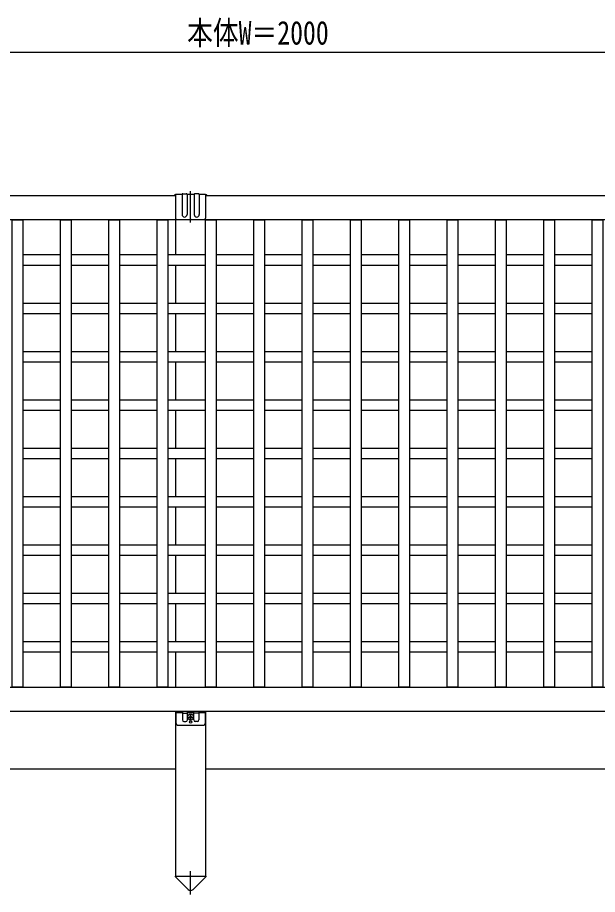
# Model space of a CAD drawing. Units: millimetres, scale not verified. Extents: x -4205 to 4205, y -2970 to 2970.
# Drawn here: x -837 to -27, y -1306 to -82 of the extents above; entities that cross this region are included whole.
import ezdxf
from ezdxf.enums import TextEntityAlignment as Align

# ---------------------------------------------------------------- set-up
doc = ezdxf.new("R2010")
doc.units = ezdxf.units.MM
doc.header["$LTSCALE"] = 16
doc.layers.add('0-4_YKK_A1', color=4, linetype='Continuous')
doc.layers.add('0-5_YKK_D', color=6, linetype='Continuous')
doc.styles.add('ＭＳ ゴシック', font='')
doc.styles.get('ＭＳ ゴシック').set_extended_font_data('MS Gothic')

msp = doc.modelspace()

# ---------------------------------------------------------------- linework, layer by layer
at = {"layer": '0-4_YKK_A1'}
for p, q in [((-607, -329.28), (-616, -329.28)), ((-616, -329.28), (-616, -362.29)), ((-607, -329.28), (-607, -357.29)), ((-606, -328.28), (-601, -328.28)), ((-590, -329.28), (-600, -329.28)), ((-600, -329.28), (-600, -357.29)), ((-595, -368.36), (-595, -324.58)), ((-590, -329.28), (-590, -357.29)), ((-584, -328.28), (-589, -328.28)), ((-574, -329.28), (-583, -329.28)), ((-583, -329.28), (-583, -357.29)), ((-574, -329.28), (-574, -362.29)), ((-1315, -330.78), (-616, -330.78)), ((-574, -330.78), (384, -330.78)), ((530, -364.78), (-1459.5, -364.78)), ((-616, -364.78), (-616, -413.28)), ((-614, -364.29), (-595.71, -364.29)), ((-594.29, -364.29), (-576, -364.29)), ((-829.25, -413.28), (-776.75, -413.28)), ((-761.75, -413.28), (-709.25, -413.28)), ((-694.25, -413.28), (-641.75, -413.28)), ((-626.75, -413.28), (-574.25, -413.28)), ((-559.25, -413.28), (-506.75, -413.28)), ((-491.75, -413.28), (-439.25, -413.28)), ((-424.25, -413.28), (-371.75, -413.28)), ((-356.75, -413.28), (-304.25, -413.28)), ((-289.25, -413.28), (-236.75, -413.28)), ((-221.75, -413.28), (-169.25, -413.28)), ((-154.25, -413.28), (-101.75, -413.28)), ((-86.75, -413.28), (-34.25, -413.28)), ((-776.75, -428.28), (-829.25, -428.28)), ((-709.25, -428.28), (-761.75, -428.28)), ((-641.75, -428.28), (-694.25, -428.28)), ((-574.25, -428.28), (-626.75, -428.28)), ((-616, -428.28), (-616, -480.78)), ((-506.75, -428.28), (-559.25, -428.28)), ((-439.25, -428.28), (-491.75, -428.28)), ((-371.75, -428.28), (-424.25, -428.28)), ((-304.25, -428.28), (-356.75, -428.28)), ((-236.75, -428.28), (-289.25, -428.28)), ((-169.25, -428.28), (-221.75, -428.28)), ((-101.75, -428.28), (-154.25, -428.28)), ((-34.25, -428.28), (-86.75, -428.28)), ((-829.25, -480.78), (-776.75, -480.78)), ((-761.75, -480.78), (-709.25, -480.78)), ((-694.25, -480.78), (-641.75, -480.78)), ((-626.75, -480.78), (-574.25, -480.78)), ((-559.25, -480.78), (-506.75, -480.78)), ((-491.75, -480.78), (-439.25, -480.78)), ((-424.25, -480.78), (-371.75, -480.78)), ((-356.75, -480.78), (-304.25, -480.78)), ((-289.25, -480.78), (-236.75, -480.78)), ((-221.75, -480.78), (-169.25, -480.78)), ((-154.25, -480.78), (-101.75, -480.78)), ((-86.75, -480.78), (-34.25, -480.78)), ((-776.75, -495.78), (-829.25, -495.78)), ((-709.25, -495.78), (-761.75, -495.78)), ((-641.75, -495.78), (-694.25, -495.78)), ((-574.25, -495.78), (-626.75, -495.78)), ((-616, -495.78), (-616, -548.28)), ((-506.75, -495.78), (-559.25, -495.78)), ((-439.25, -495.78), (-491.75, -495.78)), ((-371.75, -495.78), (-424.25, -495.78)), ((-304.25, -495.78), (-356.75, -495.78)), ((-236.75, -495.78), (-289.25, -495.78)), ((-169.25, -495.78), (-221.75, -495.78)), ((-101.75, -495.78), (-154.25, -495.78)), ((-34.25, -495.78), (-86.75, -495.78)), ((-829.25, -548.28), (-776.75, -548.28)), ((-761.75, -548.28), (-709.25, -548.28)), ((-694.25, -548.28), (-641.75, -548.28)), ((-626.75, -548.28), (-574.25, -548.28)), ((-559.25, -548.28), (-506.75, -548.28)), ((-491.75, -548.28), (-439.25, -548.28)), ((-424.25, -548.28), (-371.75, -548.28)), ((-356.75, -548.28), (-304.25, -548.28)), ((-289.25, -548.28), (-236.75, -548.28)), ((-221.75, -548.28), (-169.25, -548.28)), ((-154.25, -548.28), (-101.75, -548.28)), ((-86.75, -548.28), (-34.25, -548.28)), ((-776.75, -563.28), (-829.25, -563.28)), ((-709.25, -563.28), (-761.75, -563.28)), ((-641.75, -563.28), (-694.25, -563.28)), ((-574.25, -563.28), (-626.75, -563.28)), ((-616, -563.28), (-616, -615.78)), ((-506.75, -563.28), (-559.25, -563.28)), ((-439.25, -563.28), (-491.75, -563.28)), ((-371.75, -563.28), (-424.25, -563.28)), ((-304.25, -563.28), (-356.75, -563.28)), ((-236.75, -563.28), (-289.25, -563.28)), ((-169.25, -563.28), (-221.75, -563.28)), ((-101.75, -563.28), (-154.25, -563.28)), ((-34.25, -563.28), (-86.75, -563.28)), ((-829.25, -615.78), (-776.75, -615.78)), ((-761.75, -615.78), (-709.25, -615.78)), ((-694.25, -615.78), (-641.75, -615.78)), ((-626.75, -615.78), (-574.25, -615.78)), ((-559.25, -615.78), (-506.75, -615.78)), ((-491.75, -615.78), (-439.25, -615.78)), ((-424.25, -615.78), (-371.75, -615.78)), ((-356.75, -615.78), (-304.25, -615.78)), ((-289.25, -615.78), (-236.75, -615.78)), ((-221.75, -615.78), (-169.25, -615.78)), ((-154.25, -615.78), (-101.75, -615.78)), ((-86.75, -615.78), (-34.25, -615.78)), ((-776.75, -630.78), (-829.25, -630.78)), ((-709.25, -630.78), (-761.75, -630.78)), ((-641.75, -630.78), (-694.25, -630.78)), ((-574.25, -630.78), (-626.75, -630.78)), ((-616, -630.78), (-616, -683.28)), ((-506.75, -630.78), (-559.25, -630.78)), ((-439.25, -630.78), (-491.75, -630.78)), ((-371.75, -630.78), (-424.25, -630.78)), ((-304.25, -630.78), (-356.75, -630.78)), ((-236.75, -630.78), (-289.25, -630.78)), ((-169.25, -630.78), (-221.75, -630.78)), ((-101.75, -630.78), (-154.25, -630.78)), ((-34.25, -630.78), (-86.75, -630.78)), ((-829.25, -683.28), (-776.75, -683.28)), ((-761.75, -683.28), (-709.25, -683.28)), ((-694.25, -683.28), (-641.75, -683.28)), ((-626.75, -683.28), (-574.25, -683.28)), ((-559.25, -683.28), (-506.75, -683.28)), ((-491.75, -683.28), (-439.25, -683.28)), ((-424.25, -683.28), (-371.75, -683.28)), ((-356.75, -683.28), (-304.25, -683.28)), ((-289.25, -683.28), (-236.75, -683.28)), ((-221.75, -683.28), (-169.25, -683.28)), ((-154.25, -683.28), (-101.75, -683.28)), ((-86.75, -683.28), (-34.25, -683.28)), ((-776.75, -698.28), (-829.25, -698.28)), ((-709.25, -698.28), (-761.75, -698.28)), ((-641.75, -698.28), (-694.25, -698.28)), ((-574.25, -698.28), (-626.75, -698.28)), ((-616, -698.28), (-616, -750.78)), ((-506.75, -698.28), (-559.25, -698.28)), ((-439.25, -698.28), (-491.75, -698.28)), ((-371.75, -698.28), (-424.25, -698.28)), ((-304.25, -698.28), (-356.75, -698.28)), ((-236.75, -698.28), (-289.25, -698.28)), ((-169.25, -698.28), (-221.75, -698.28)), ((-101.75, -698.28), (-154.25, -698.28)), ((-34.25, -698.28), (-86.75, -698.28)), ((-829.25, -750.78), (-776.75, -750.78)), ((-761.75, -750.78), (-709.25, -750.78)), ((-694.25, -750.78), (-641.75, -750.78)), ((-626.75, -750.78), (-574.25, -750.78)), ((-559.25, -750.78), (-506.75, -750.78)), ((-491.75, -750.78), (-439.25, -750.78)), ((-424.25, -750.78), (-371.75, -750.78)), ((-356.75, -750.78), (-304.25, -750.78)), ((-289.25, -750.78), (-236.75, -750.78)), ((-221.75, -750.78), (-169.25, -750.78)), ((-154.25, -750.78), (-101.75, -750.78)), ((-86.75, -750.78), (-34.25, -750.78)), ((-776.75, -765.78), (-829.25, -765.78)), ((-709.25, -765.78), (-761.75, -765.78)), ((-641.75, -765.78), (-694.25, -765.78)), ((-574.25, -765.78), (-626.75, -765.78)), ((-616, -765.78), (-616, -818.28)), ((-506.75, -765.78), (-559.25, -765.78)), ((-439.25, -765.78), (-491.75, -765.78)), ((-371.75, -765.78), (-424.25, -765.78)), ((-304.25, -765.78), (-356.75, -765.78)), ((-236.75, -765.78), (-289.25, -765.78)), ((-169.25, -765.78), (-221.75, -765.78)), ((-101.75, -765.78), (-154.25, -765.78)), ((-34.25, -765.78), (-86.75, -765.78)), ((-829.25, -818.28), (-776.75, -818.28)), ((-761.75, -818.28), (-709.25, -818.28)), ((-694.25, -818.28), (-641.75, -818.28)), ((-626.75, -818.28), (-574.25, -818.28)), ((-559.25, -818.28), (-506.75, -818.28)), ((-491.75, -818.28), (-439.25, -818.28)), ((-424.25, -818.28), (-371.75, -818.28)), ((-356.75, -818.28), (-304.25, -818.28)), ((-289.25, -818.28), (-236.75, -818.28)), ((-221.75, -818.28), (-169.25, -818.28)), ((-154.25, -818.28), (-101.75, -818.28)), ((-86.75, -818.28), (-34.25, -818.28)), ((-776.75, -833.28), (-829.25, -833.28)), ((-709.25, -833.28), (-761.75, -833.28)), ((-641.75, -833.28), (-694.25, -833.28)), ((-574.25, -833.28), (-626.75, -833.28)), ((-616, -833.28), (-616, -885.78)), ((-506.75, -833.28), (-559.25, -833.28)), ((-439.25, -833.28), (-491.75, -833.28)), ((-371.75, -833.28), (-424.25, -833.28)), ((-304.25, -833.28), (-356.75, -833.28)), ((-236.75, -833.28), (-289.25, -833.28)), ((-169.25, -833.28), (-221.75, -833.28)), ((-101.75, -833.28), (-154.25, -833.28)), ((-34.25, -833.28), (-86.75, -833.28)), ((-829.25, -885.78), (-776.75, -885.78)), ((-761.75, -885.78), (-709.25, -885.78)), ((-694.25, -885.78), (-641.75, -885.78)), ((-626.75, -885.78), (-574.25, -885.78)), ((-559.25, -885.78), (-506.75, -885.78)), ((-491.75, -885.78), (-439.25, -885.78)), ((-424.25, -885.78), (-371.75, -885.78)), ((-356.75, -885.78), (-304.25, -885.78)), ((-289.25, -885.78), (-236.75, -885.78)), ((-221.75, -885.78), (-169.25, -885.78)), ((-154.25, -885.78), (-101.75, -885.78)), ((-86.75, -885.78), (-34.25, -885.78)), ((-776.75, -900.78), (-829.25, -900.78)), ((-709.25, -900.78), (-761.75, -900.78)), ((-641.75, -900.78), (-694.25, -900.78)), ((-574.25, -900.78), (-626.75, -900.78)), ((-616, -900.78), (-616, -953.28)), ((-506.75, -900.78), (-559.25, -900.78)), ((-439.25, -900.78), (-491.75, -900.78)), ((-371.75, -900.78), (-424.25, -900.78)), ((-304.25, -900.78), (-356.75, -900.78)), ((-236.75, -900.78), (-289.25, -900.78)), ((-169.25, -900.78), (-221.75, -900.78)), ((-101.75, -900.78), (-154.25, -900.78)), ((-34.25, -900.78), (-86.75, -900.78)), ((-829.25, -953.28), (-776.75, -953.28)), ((-761.75, -953.28), (-709.25, -953.28)), ((-694.25, -953.28), (-641.75, -953.28)), ((-626.75, -953.28), (-574.25, -953.28)), ((-559.25, -953.28), (-506.75, -953.28)), ((-491.75, -953.28), (-439.25, -953.28)), ((-424.25, -953.28), (-371.75, -953.28)), ((-356.75, -953.28), (-304.25, -953.28)), ((-289.25, -953.28), (-236.75, -953.28)), ((-221.75, -953.28), (-169.25, -953.28)), ((-154.25, -953.28), (-101.75, -953.28)), ((-86.75, -953.28), (-34.25, -953.28)), ((-776.75, -968.28), (-829.25, -968.28)), ((-709.25, -968.28), (-761.75, -968.28)), ((-641.75, -968.28), (-694.25, -968.28)), ((-574.25, -968.28), (-626.75, -968.28)), ((-616, -968.28), (-616, -1016.78)), ((-506.75, -968.28), (-559.25, -968.28)), ((-439.25, -968.28), (-491.75, -968.28)), ((-371.75, -968.28), (-424.25, -968.28)), ((-304.25, -968.28), (-356.75, -968.28)), ((-236.75, -968.28), (-289.25, -968.28)), ((-169.25, -968.28), (-221.75, -968.28)), ((-101.75, -968.28), (-154.25, -968.28)), ((-34.25, -968.28), (-86.75, -968.28)), ((-1459.5, -1016.78), (530, -1016.78)), ((530, -1050.78), (-1459.5, -1050.78)), ((-616, -1050.78), (-616, -1280.78)), ((-615.5, -1050.78), (-615.5, -1056.82)), ((-615.5, -1052.28), (-606.5, -1052.28)), ((-606.5, -1050.78), (-606.5, -1062.78)), ((-599.5, -1062.78), (-599.5, -1050.78)), ((-599.5, -1052.28), (-590.5, -1052.28)), ((-590.5, -1062.78), (-590.5, -1050.78)), ((-583.5, -1050.78), (-583.5, -1062.78)), ((-583.5, -1052.28), (-574.5, -1052.28)), ((-574.5, -1050.78), (-574.5, -1056.82)), ((-574, -1050.78), (-574, -1280.78)), ((-615.5, -1057.74), (-615.5, -1067.78)), ((-605.5, -1053.28), (-600.5, -1053.28)), ((-604.5, -1064.78), (-601.5, -1064.78)), ((-599.55, -1058.78), (-590.45, -1058.78)), ((-597.07, -1058.43), (-597.07, -1059.13)), ((-597.07, -1058.43), (-595.85, -1058.43)), ((-597.07, -1059.13), (-595.85, -1059.13)), ((-595.35, -1056.7), (-594.65, -1056.7)), ((-595.35, -1056.7), (-595.35, -1057.93)), ((-595.35, -1059.63), (-595.35, -1060.85)), ((-595.35, -1060.85), (-594.65, -1060.85)), ((-595, -1063.33), (-595, -1054.23)), ((-594.65, -1056.7), (-594.65, -1057.93)), ((-594.65, -1059.63), (-594.65, -1060.85)), ((-594.15, -1058.43), (-592.92, -1058.43)), ((-594.15, -1059.13), (-592.92, -1059.13)), ((-592.92, -1058.43), (-592.92, -1059.13)), ((-584.5, -1053.28), (-589.5, -1053.28)), ((-585.5, -1064.78), (-588.5, -1064.78)), ((-574.5, -1057.74), (-574.5, -1067.78)), ((-613.5, -1069.78), (-576.5, -1069.78)), ((-616, -1131.27), (-1315, -1131.27)), ((384, -1131.27), (-574, -1131.27)), ((-616.2, -1281.78), (-616.2, -1280.78)), ((-616.2, -1280.78), (-573.8, -1280.78)), ((-616.2, -1281.78), (-598.52, -1299.33)), ((-595, -1306.29), (-595, -1273.81)), ((-573.8, -1281.78), (-591.48, -1299.33)), ((-573.8, -1280.78), (-573.8, -1281.78))]:
    msp.add_line(p, q, dxfattribs=at)
for points in [[(-829.25, -1016.81), (-844.25, -1016.81), (-844.25, -364.81), (-829.25, -364.81)], [(-761.75, -1016.81), (-776.75, -1016.81), (-776.75, -364.81), (-761.75, -364.81)], [(-694.25, -1016.81), (-709.25, -1016.81), (-709.25, -364.81), (-694.25, -364.81)], [(-626.75, -1016.81), (-641.75, -1016.81), (-641.75, -364.81), (-626.75, -364.81)], [(-559.25, -1016.81), (-574.25, -1016.81), (-574.25, -364.81), (-559.25, -364.81)], [(-491.75, -1016.81), (-506.75, -1016.81), (-506.75, -364.81), (-491.75, -364.81)], [(-424.25, -1016.81), (-439.25, -1016.81), (-439.25, -364.81), (-424.25, -364.81)], [(-356.75, -1016.81), (-371.75, -1016.81), (-371.75, -364.81), (-356.75, -364.81)], [(-289.25, -1016.81), (-304.25, -1016.81), (-304.25, -364.81), (-289.25, -364.81)], [(-221.75, -1016.81), (-236.75, -1016.81), (-236.75, -364.81), (-221.75, -364.81)], [(-154.25, -1016.81), (-169.25, -1016.81), (-169.25, -364.81), (-154.25, -364.81)], [(-86.75, -1016.81), (-101.75, -1016.81), (-101.75, -364.81), (-86.75, -364.81)], [(-19.25, -1016.81), (-34.25, -1016.81), (-34.25, -364.81), (-19.25, -364.81)]]:
    msp.add_lwpolyline(points, close=True, dxfattribs=at)
for centre, radius in [((-595, -1058.78), 4.25), ((-595, -1065.78), 1.65)]:
    msp.add_circle(centre, radius, dxfattribs=at)
for centre, radius, start, end in [((-616, -331.28), 2, 90, 165.52249), ((-606, -329.28), 1, 90, 180), ((-601, -329.28), 1, 0, 90), ((-589, -329.28), 1, 90, 180), ((-584, -329.28), 1, 0, 90), ((-574, -331.28), 2, 14.47751, 90), ((-614, -362.29), 2, 180, 270), ((-603.5, -357.29), 3.5, 180, 0), ((-595, -364.99), 1, 44.427, 135.573), ((-586.5, -357.29), 3.5, 180, 0), ((-576, -362.29), 2, 270, 0), ((-605.5, -1052.28), 1, 180, 270), ((-600.5, -1052.28), 1, 270, 0), ((-589.5, -1052.28), 1, 180, 270), ((-584.5, -1052.28), 1, 270, 0), ((-615.7, -1057.28), 0.5, 293.57818, 66.42182), ((-604.5, -1062.78), 2, 180, 270), ((-601.5, -1062.78), 2, 270, 0), ((-595.85, -1057.93), 0.5, 270, 0), ((-595.85, -1059.63), 0.5, 0, 90), ((-594.15, -1057.93), 0.5, 180, 270), ((-594.15, -1059.63), 0.5, 90, 180), ((-588.5, -1062.78), 2, 180, 270), ((-585.5, -1062.78), 2, 270, 0), ((-574.3, -1057.28), 0.5, 113.57818, 246.42182), ((-613.5, -1067.78), 2, 180, 270), ((-576.5, -1067.78), 2, 270, 0), ((-595, -1295.78), 5, 225.20979, 314.79021)]:
    msp.add_arc(centre, radius, start, end, dxfattribs=at)
at = {"layer": '0-5_YKK_D'}
msp.add_line((-1430.5, -130.78), (499.5, -130.78), dxfattribs=at)

# ---------------------------------------------------------------- texts
at = {"layer": '0-5_YKK_D', "style": 'ＭＳ ゴシック', "width": 0.8}
msp.add_text('本体W＝2000', height=32.99, dxfattribs=at).set_placement((-599.9, -129.98), align=Align.BOTTOM_LEFT)

doc.saveas('drawing.dxf')
